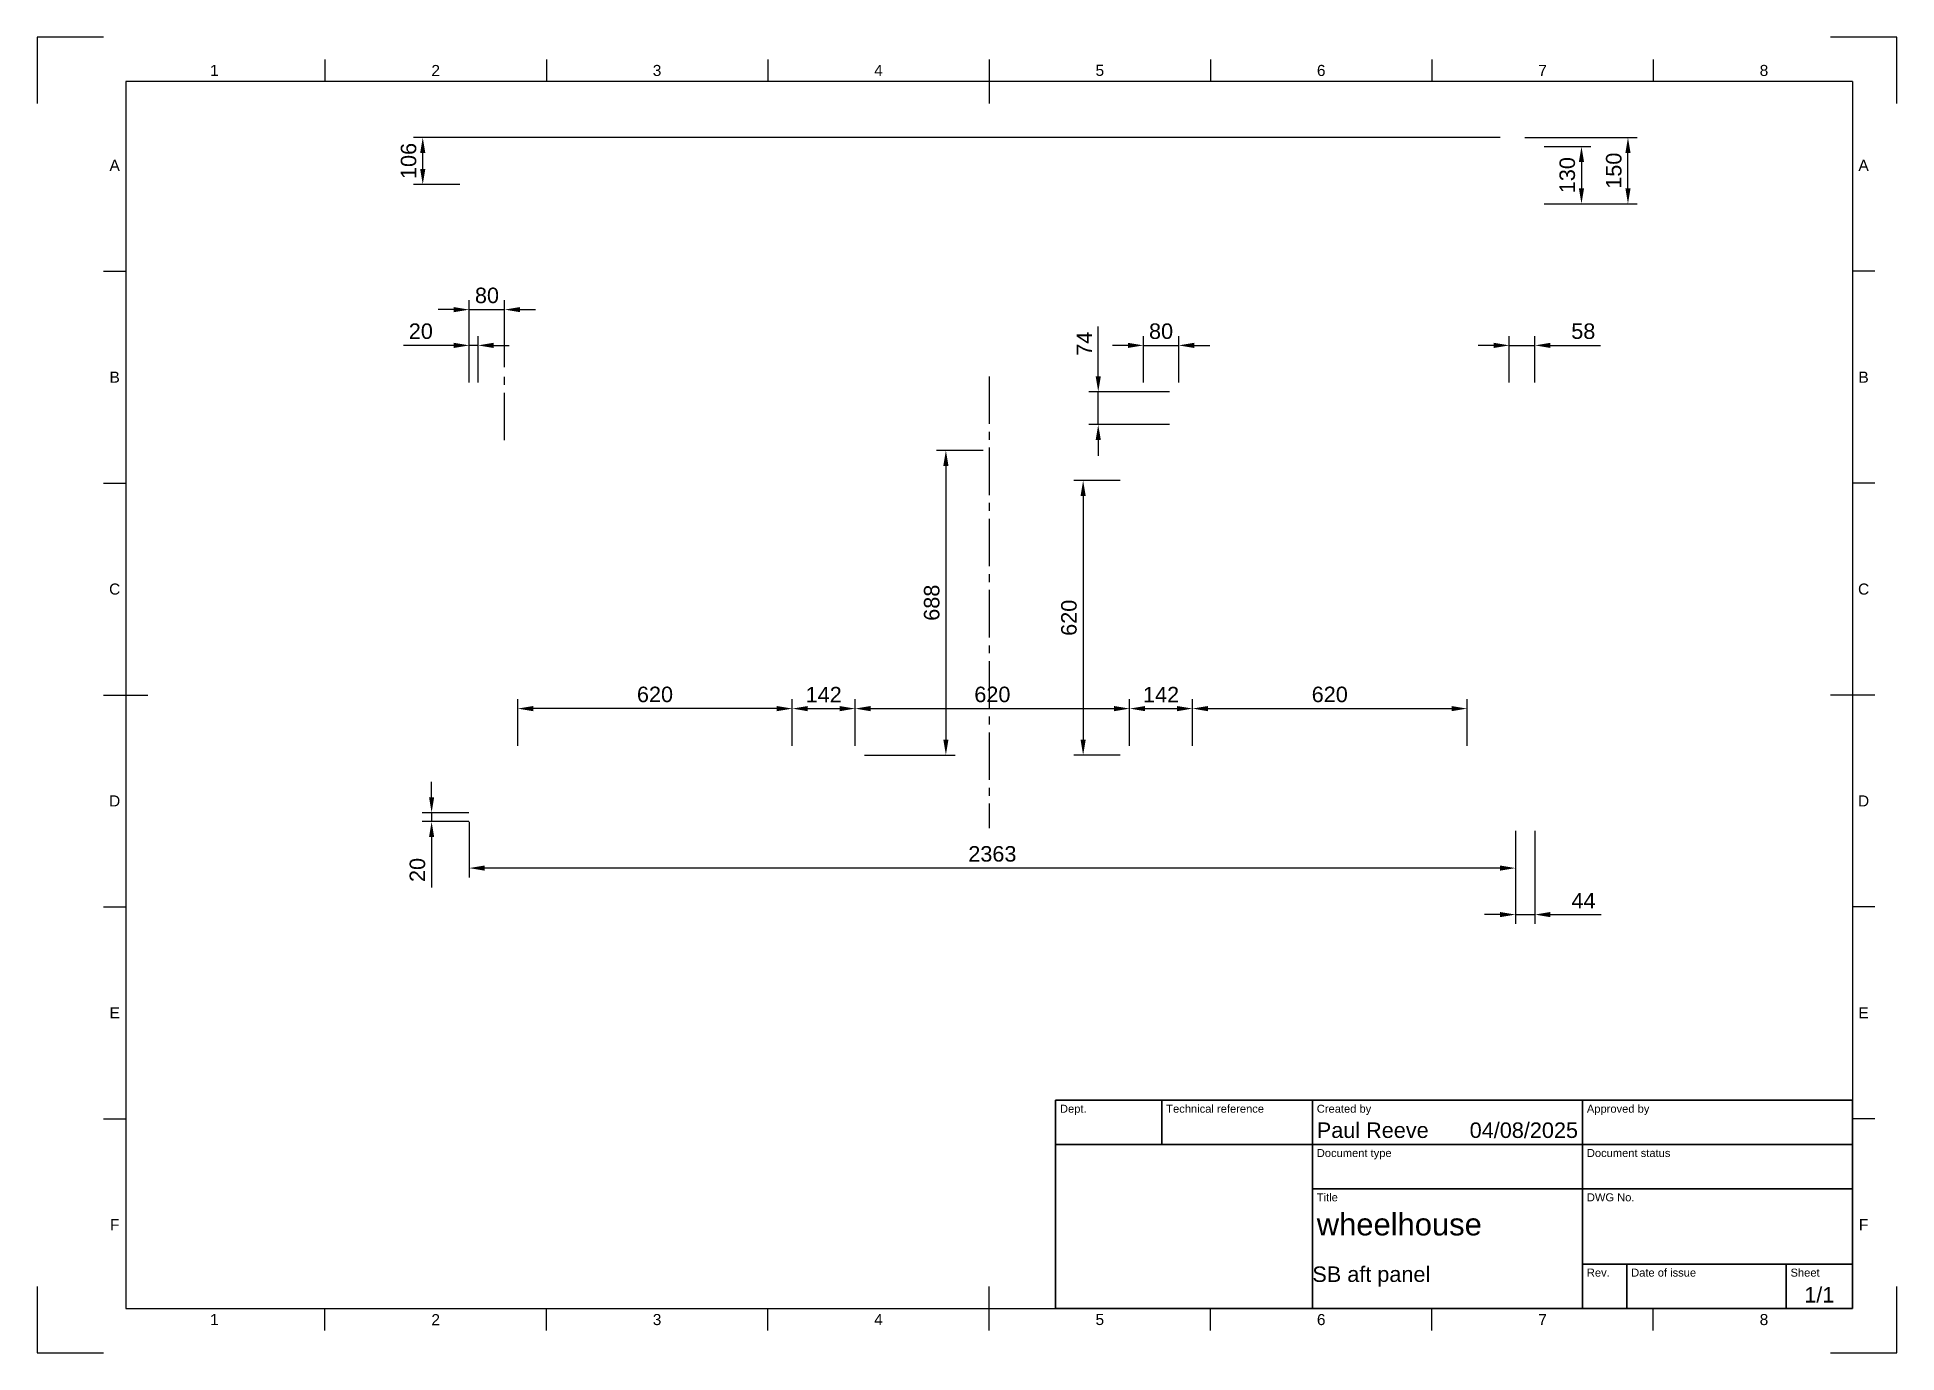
# Paper-space layout 'Sheet1' of a CAD drawing. Header units: millimetres. Extents: x 0 to 420, y 0 to 297.
import ezdxf
from ezdxf.enums import TextEntityAlignment as Align

# ---------------------------------------------------------------- set-up
doc = ezdxf.new("R2010")
doc.units = ezdxf.units.MM
doc.header["$LTSCALE"] = 0.75
doc.linetypes.add('CENTER2', pattern=[28.575, 19.05, -3.175, 3.175, -3.175])
for name, color, linetype, lineweight in [('BORDER', 7, 'Continuous', 25), ('FD_Dimensions', 7, 'Continuous', 25), ('Notes', 7, 'Continuous', 25), ('Smart Centers', 7, 'CENTER2', 25), ('TITLEBLOCK', 7, 'Continuous', 35)]:
    doc.layers.add(name, color=color, linetype=linetype, lineweight=lineweight)
doc.styles.add('FusionTitle', font='Arial.ttf')
doc.styles.get("Standard").update_dxf_attribs({"font": 'Arial.ttf'})
doc.dimstyles.new('Dim-ISO-25', dxfattribs={"dimtxt": 3.5, "dimasz": 3.5, "dimexe": 2.1, "dimexo": 2.1, "dimgap": 1.4, "dimtad": 1, "dimzin": 12, "dimdsep": 46, "dimtxsty": 'Standard', "dimcen": 0, "dimazin": 3, "dimtp": 0.1, "dimtm": 0.1, "dimtfac": 0.714286, "dimtmove": 0, "dimatfit": 3, "dimfxl": 1, "dimtzin": 12, "dimarcsym": 0})

# ---------------------------------------------------------------- blocks, each defined once
blk = doc.blocks.new('ISO_A3_SHEET')
at = {"layer": 'BORDER'}
for p, q in [((65, 292), (65, 287)), ((115, 292), (115, 287)), ((165, 292), (165, 287)), ((215, 292), (215, 282)), ((265, 292), (265, 287)), ((315, 292), (315, 287)), ((365, 292), (365, 287)), ((410, 287), (20, 287)), ((20, 287), (20, 10)), ((410, 287), (410, 10)), ((15, 244.16666), (20, 244.16666)), ((415, 244.16666), (410, 244.16666)), ((15, 196.33333), (20, 196.33333)), ((415, 196.33333), (410, 196.33333)), ((15, 148.5), (25, 148.5)), ((415, 148.5), (405, 148.5)), ((15, 100.66667), (20, 100.66667)), ((415, 100.66667), (410, 100.66667)), ((15, 52.83334), (20, 52.83334)), ((415, 52.83334), (410, 52.83334)), ((215, 5), (215, 15)), ((20, 10), (410, 10)), ((65, 5), (65, 10)), ((115, 5), (115, 10)), ((165, 5), (165, 10)), ((265, 5), (265, 10)), ((315, 5), (315, 10)), ((365, 5), (365, 10))]:
    blk.add_line(p, q, dxfattribs=at)
at = {"layer": 'Defpoints'}
for p, q in [((15, 297), (0, 297)), ((0, 297), (0, 282)), ((420, 297), (405, 297)), ((420, 282), (420, 297)), ((0, 15), (0, 0)), ((420, 0), (420, 15)), ((0, 0), (15, 0)), ((405, 0), (420, 0))]:
    blk.add_line(p, q, dxfattribs=at)
at = {"layer": 'BORDER', "style": 'FusionTitle'}
for s, p in [('1', (40, 289.5)), ('2', (90, 289.5)), ('3', (140, 289.5)), ('4', (190, 289.5)), ('5', (240, 289.5)), ('6', (290, 289.5)), ('7', (340, 289.5)), ('8', (390, 289.5)), ('A', (17.5, 268.08333)), ('A', (412.5, 268.08333)), ('B', (17.5, 220.25)), ('B', (412.5, 220.25)), ('C', (17.5, 172.41667)), ('C', (412.5, 172.41667)), ('D', (17.5, 124.58334)), ('D', (412.5, 124.58334)), ('E', (17.5, 76.75001)), ('E', (412.5, 76.75001)), ('F', (17.5, 28.91668)), ('F', (412.5, 28.91668)), ('1', (40, 7.5)), ('2', (90, 7.5)), ('3', (140, 7.5)), ('4', (190, 7.5)), ('5', (240, 7.5)), ('6', (290, 7.5)), ('7', (340, 7.5)), ('8', (390, 7.5))]:
    blk.add_text(s, height=2.5, dxfattribs=at).set_placement(p, align=Align.MIDDLE)
blk = doc.blocks.new('ISO_TITLEBLOCK')
at = {"layer": 'TITLEBLOCK'}
for p, q in [((0, 47), (-180, 47)), ((-180, 47), (-180, 0)), ((-156, 37), (-156, 47)), ((-122, 0), (-122, 47)), ((-61, 0), (-61, 47)), ((0, 0), (0, 47)), ((-180, 37), (0, 37)), ((-122, 27), (0, 27)), ((-61, 10), (0, 10)), ((-51, 0), (-51, 10)), ((-15, 0), (-15, 10)), ((-180, 0), (0, 0))]:
    blk.add_line(p, q, dxfattribs=at)
at = {"layer": 'TITLEBLOCK', "style": 'FusionTitle'}
for s, p in [('Dept.', (-179, 46)), ('Technical reference', (-155, 46)), ('Created by', (-121, 46)), ('Approved by', (-60, 46)), ('Document type', (-121, 36)), ('Document status', (-60, 36)), ('Title', (-121, 26)), ('DWG No.', (-60, 26)), ('Rev.', (-60, 9)), ('Date of issue', (-50, 9)), ('Sheet', (-14, 9))]:
    blk.add_text(s, height=1.8, dxfattribs=at).set_placement(p, align=Align.TOP_LEFT)
for tag, height, p in [('DEPT', 3.5, (-179, 42)), ('TECHNICAL_REFERENCE', 3.5, (-155, 42)), ('CREATED_BY', 3.5, (-121, 42)), ('APPROVED_BY', 3.5, (-60, 42)), ('DOCUMENT_TYPE', 3.5, (-121, 32)), ('DOCUMENT_STATUS', 3.5, (-60, 32)), ('TITLE_1', 5, (-121, 21.5)), ('TITLE_2', 5, (-121, 14)), ('TITLE_3', 5, (-121, 6.5)), ('DATE_OF_ISSUE', 3.5, (-50, 5))]:
    blk.add_attdef(tag, text='', height=height, dxfattribs=at).set_placement(p, align=Align.TOP_LEFT)
for tag, p in [('CREATED_DATE', (-62, 42)), ('APPROVED_DATE', (-0.99, 42))]:
    blk.add_attdef(tag, text='', height=3.5, dxfattribs=at).set_placement(p, align=Align.TOP_RIGHT)
for tag, height, p in [('DRAWING_NUMBER', 5, (-30.5, 19.75)), ('REV', 3.5, (-56, 4.85)), ('SHEET', 3.5, (-7.5, 4.85))]:
    blk.add_attdef(tag, text='', height=height, dxfattribs=at).set_placement(p, align=Align.TOP_CENTER)
blk = doc.blocks.new('*D31')
at = {"layer": 'Defpoints', "color": 0, "transparency": 16777216}
for p in [(97.58, 121.93), (333.88, 119.93), (97.58, 109.43)]:
    blk.add_point(p, dxfattribs=at)
at = {"layer": 'FD_Dimensions', "color": 0, "lineweight": -2, "transparency": 16777216}
for p, q in [((97.58, 119.83), (97.58, 107.33)), ((333.88, 117.83), (333.88, 107.33)), ((330.38, 109.43), (101.08, 109.43))]:
    blk.add_line(p, q, dxfattribs=at)
at = {"layer": 'FD_Dimensions', "color": 0, "transparency": 16777216}
for points in [[(101.08, 110.01), (101.08, 108.84), (97.58, 109.43)], [(330.38, 110.01), (330.38, 108.84), (333.88, 109.43)]]:
    blk.add_solid(points, dxfattribs=at)
at = {"layer": 'FD_Dimensions', "color": 0, "transparency": 16777216, "insert": (215.73, 112.61), "char_height": 3.5, "attachment_point": 5}
blk.add_mtext('2363', dxfattribs=at)
blk = doc.blocks.new('*D32')
at = {"layer": 'Defpoints', "color": 0, "transparency": 16777216}
for p in [(333.88, 119.93), (338.28, 119.93), (338.28, 98.93)]:
    blk.add_point(p, dxfattribs=at)
at = {"layer": 'FD_Dimensions', "color": 0, "lineweight": -2, "transparency": 16777216}
for p, q in [((333.88, 117.83), (333.88, 96.83)), ((338.28, 117.83), (338.28, 96.83)), ((330.38, 98.93), (326.88, 98.93)), ((333.88, 98.93), (338.28, 98.93)), ((341.78, 98.93), (353.22, 98.93))]:
    blk.add_line(p, q, dxfattribs=at)
at = {"layer": 'FD_Dimensions', "color": 0, "transparency": 16777216}
for points in [[(330.38, 99.51), (330.38, 98.34), (333.88, 98.93)], [(341.78, 99.51), (341.78, 98.34), (338.28, 98.93)]]:
    blk.add_solid(points, dxfattribs=at)
at = {"layer": 'FD_Dimensions', "color": 0, "transparency": 16777216, "insert": (349.25, 102.08), "char_height": 3.5, "attachment_point": 5}
blk.add_mtext('44', dxfattribs=at)
blk = doc.blocks.new('*D33')
at = {"layer": 'Defpoints', "color": 0, "transparency": 16777216}
for p in [(338.28, 227.43), (332.48, 216.93), (338.28, 216.93)]:
    blk.add_point(p, dxfattribs=at)
at = {"layer": 'FD_Dimensions', "color": 0, "lineweight": -2, "transparency": 16777216}
for p, q in [((328.98, 227.43), (325.48, 227.43)), ((332.48, 219.03), (332.48, 229.53)), ((332.48, 227.43), (338.28, 227.43)), ((338.28, 219.03), (338.28, 229.53)), ((341.78, 227.43), (353.1, 227.43))]:
    blk.add_line(p, q, dxfattribs=at)
at = {"layer": 'FD_Dimensions', "color": 0, "transparency": 16777216}
for points in [[(328.98, 228.01), (328.98, 226.84), (332.48, 227.43)], [(341.78, 228.01), (341.78, 226.84), (338.28, 227.43)]]:
    blk.add_solid(points, dxfattribs=at)
at = {"layer": 'FD_Dimensions', "color": 0, "transparency": 16777216, "insert": (349.19, 230.61), "char_height": 3.5, "attachment_point": 5}
blk.add_mtext('58', dxfattribs=at)
blk = doc.blocks.new('*D34')
at = {"layer": 'Defpoints', "color": 0, "transparency": 16777216}
for p in [(257.83, 227.43), (249.83, 216.93), (257.83, 216.93)]:
    blk.add_point(p, dxfattribs=at)
at = {"layer": 'FD_Dimensions', "color": 0, "lineweight": -2, "transparency": 16777216}
for p, q in [((246.33, 227.43), (242.83, 227.43)), ((249.83, 219.03), (249.83, 229.53)), ((249.83, 227.43), (257.83, 227.43)), ((257.83, 219.03), (257.83, 229.53)), ((261.33, 227.43), (264.83, 227.43))]:
    blk.add_line(p, q, dxfattribs=at)
at = {"layer": 'FD_Dimensions', "color": 0, "transparency": 16777216}
for points in [[(246.33, 228.01), (246.33, 226.84), (249.83, 227.43)], [(261.33, 228.01), (261.33, 226.84), (257.83, 227.43)]]:
    blk.add_solid(points, dxfattribs=at)
at = {"layer": 'FD_Dimensions', "color": 0, "transparency": 16777216, "insert": (253.83, 230.61), "char_height": 3.5, "attachment_point": 5}
blk.add_mtext('80', dxfattribs=at)
blk = doc.blocks.new('*D35')
at = {"layer": 'Defpoints', "color": 0, "transparency": 16777216}
for p in [(239.64, 216.93), (257.83, 216.93), (257.83, 209.53)]:
    blk.add_point(p, dxfattribs=at)
at = {"layer": 'FD_Dimensions', "color": 0, "lineweight": -2, "transparency": 16777216}
for p, q in [((239.64, 220.43), (239.64, 231.7)), ((255.73, 216.93), (237.54, 216.93)), ((239.64, 209.53), (239.64, 216.93)), ((255.73, 209.53), (237.54, 209.53)), ((239.64, 206.03), (239.64, 202.53))]:
    blk.add_line(p, q, dxfattribs=at)
at = {"layer": 'FD_Dimensions', "color": 0, "transparency": 16777216}
for points in [[(239.06, 220.43), (240.23, 220.43), (239.64, 216.93)], [(239.06, 206.03), (240.23, 206.03), (239.64, 209.53)]]:
    blk.add_solid(points, dxfattribs=at)
at = {"layer": 'FD_Dimensions', "color": 0, "transparency": 16777216, "insert": (236.49, 227.81), "char_height": 3.5, "attachment_point": 5, "rotation": 90}
blk.add_mtext('74', dxfattribs=at)
blk = doc.blocks.new('*D36')
at = {"layer": 'Defpoints', "color": 0, "transparency": 16777216}
for p in [(97.58, 227.43), (97.58, 216.93), (99.58, 216.93)]:
    blk.add_point(p, dxfattribs=at)
at = {"layer": 'FD_Dimensions', "color": 0, "lineweight": -2, "transparency": 16777216}
for p, q in [((94.08, 227.43), (82.72, 227.43)), ((97.58, 219.03), (97.58, 229.53)), ((99.58, 227.43), (97.58, 227.43)), ((99.58, 219.03), (99.58, 229.53)), ((103.08, 227.43), (106.58, 227.43))]:
    blk.add_line(p, q, dxfattribs=at)
at = {"layer": 'FD_Dimensions', "color": 0, "transparency": 16777216}
for points in [[(94.08, 228.01), (94.08, 226.84), (97.58, 227.43)], [(103.08, 228.01), (103.08, 226.84), (99.58, 227.43)]]:
    blk.add_solid(points, dxfattribs=at)
at = {"layer": 'FD_Dimensions', "color": 0, "transparency": 16777216, "insert": (86.65, 230.61), "char_height": 3.5, "attachment_point": 5}
blk.add_mtext('20', dxfattribs=at)
blk = doc.blocks.new('*D37')
at = {"layer": 'Defpoints', "color": 0, "transparency": 16777216}
for p in [(246.73, 145.43), (184.73, 134.93), (246.73, 134.93)]:
    blk.add_point(p, dxfattribs=at)
at = {"layer": 'FD_Dimensions', "color": 0, "lineweight": -2, "transparency": 16777216}
for p, q in [((184.73, 137.03), (184.73, 147.53)), ((246.73, 137.03), (246.73, 147.53)), ((188.23, 145.43), (243.23, 145.43))]:
    blk.add_line(p, q, dxfattribs=at)
at = {"layer": 'FD_Dimensions', "color": 0, "transparency": 16777216}
for points in [[(188.23, 146.01), (188.23, 144.84), (184.73, 145.43)], [(243.23, 146.01), (243.23, 144.84), (246.73, 145.43)]]:
    blk.add_solid(points, dxfattribs=at)
at = {"layer": 'FD_Dimensions', "color": 0, "transparency": 16777216, "insert": (215.73, 148.61), "char_height": 3.5, "attachment_point": 5}
blk.add_mtext('620', dxfattribs=at)
blk = doc.blocks.new('*D38')
at = {"layer": 'Defpoints', "color": 0, "transparency": 16777216}
for p in [(246.73, 196.93), (236.23, 134.93), (246.73, 134.93)]:
    blk.add_point(p, dxfattribs=at)
at = {"layer": 'FD_Dimensions', "color": 0, "lineweight": -2, "transparency": 16777216}
for p, q in [((244.63, 196.93), (234.13, 196.93)), ((236.23, 193.43), (236.23, 138.43)), ((244.63, 134.93), (234.13, 134.93))]:
    blk.add_line(p, q, dxfattribs=at)
at = {"layer": 'FD_Dimensions', "color": 0, "transparency": 16777216}
for points in [[(235.65, 193.43), (236.81, 193.43), (236.23, 196.93)], [(235.65, 138.43), (236.81, 138.43), (236.23, 134.93)]]:
    blk.add_solid(points, dxfattribs=at)
at = {"layer": 'FD_Dimensions', "color": 0, "transparency": 16777216, "insert": (233.04, 165.93), "char_height": 3.5, "attachment_point": 5, "rotation": 90}
blk.add_mtext('620', dxfattribs=at)
blk = doc.blocks.new('*D39')
at = {"layer": 'Defpoints', "color": 0, "transparency": 16777216}
for p in [(215.73, 203.73), (184.73, 134.93), (205.23, 134.93)]:
    blk.add_point(p, dxfattribs=at)
at = {"layer": 'FD_Dimensions', "color": 0, "lineweight": -2, "transparency": 16777216}
for p, q in [((213.63, 203.73), (203.13, 203.73)), ((205.23, 200.23), (205.23, 138.43)), ((186.83, 134.93), (207.33, 134.93))]:
    blk.add_line(p, q, dxfattribs=at)
at = {"layer": 'FD_Dimensions', "color": 0, "transparency": 16777216}
for points in [[(204.65, 200.23), (205.81, 200.23), (205.23, 203.73)], [(204.65, 138.43), (205.81, 138.43), (205.23, 134.93)]]:
    blk.add_solid(points, dxfattribs=at)
at = {"layer": 'FD_Dimensions', "color": 0, "transparency": 16777216, "insert": (202.04, 169.33), "char_height": 3.5, "attachment_point": 5, "rotation": 90}
blk.add_mtext('688', dxfattribs=at)
blk = doc.blocks.new('*D40')
at = {"layer": 'Defpoints', "color": 0, "transparency": 16777216}
for p in [(99.58, 121.93), (89.08, 119.93), (99.58, 119.93)]:
    blk.add_point(p, dxfattribs=at)
at = {"layer": 'FD_Dimensions', "color": 0, "lineweight": -2, "transparency": 16777216}
for p, q in [((89.08, 125.43), (89.08, 128.93)), ((97.48, 121.93), (86.98, 121.93)), ((89.08, 121.93), (89.08, 119.93)), ((97.48, 119.93), (86.98, 119.93)), ((89.08, 116.43), (89.08, 105.07))]:
    blk.add_line(p, q, dxfattribs=at)
at = {"layer": 'FD_Dimensions', "color": 0, "transparency": 16777216}
for points in [[(88.5, 125.43), (89.66, 125.43), (89.08, 121.93)], [(88.5, 116.43), (89.66, 116.43), (89.08, 119.93)]]:
    blk.add_solid(points, dxfattribs=at)
at = {"layer": 'FD_Dimensions', "color": 0, "transparency": 16777216, "insert": (85.89, 109), "char_height": 3.5, "attachment_point": 5, "rotation": 90}
blk.add_mtext('20', dxfattribs=at)
blk = doc.blocks.new('*D41')
at = {"layer": 'Defpoints', "color": 0, "transparency": 16777216}
for p in [(338.28, 272.36), (338.28, 259.36), (348.78, 259.36)]:
    blk.add_point(p, dxfattribs=at)
at = {"layer": 'FD_Dimensions', "color": 0, "lineweight": -2, "transparency": 16777216}
for p, q in [((340.38, 272.36), (350.88, 272.36)), ((348.78, 268.86), (348.78, 262.86)), ((340.38, 259.36), (350.88, 259.36))]:
    blk.add_line(p, q, dxfattribs=at)
at = {"layer": 'FD_Dimensions', "color": 0, "transparency": 16777216}
for points in [[(348.2, 268.86), (349.36, 268.86), (348.78, 272.36)], [(348.2, 262.86), (349.36, 262.86), (348.78, 259.36)]]:
    blk.add_solid(points, dxfattribs=at)
at = {"layer": 'FD_Dimensions', "color": 0, "transparency": 16777216, "insert": (345.59, 265.86), "char_height": 3.5, "attachment_point": 5, "rotation": 90}
blk.add_mtext('130', dxfattribs=at)
blk = doc.blocks.new('*D42')
at = {"layer": 'Defpoints', "color": 0, "transparency": 16777216}
for p in [(333.88, 274.36), (359.28, 274.36), (338.28, 259.36)]:
    blk.add_point(p, dxfattribs=at)
at = {"layer": 'FD_Dimensions', "color": 0, "lineweight": -2, "transparency": 16777216}
for p, q in [((335.98, 274.36), (361.38, 274.36)), ((359.28, 262.86), (359.28, 270.86)), ((340.38, 259.36), (361.38, 259.36))]:
    blk.add_line(p, q, dxfattribs=at)
at = {"layer": 'FD_Dimensions', "color": 0, "transparency": 16777216}
for points in [[(358.7, 270.86), (359.86, 270.86), (359.28, 274.36)], [(358.7, 262.86), (359.86, 262.86), (359.28, 259.36)]]:
    blk.add_solid(points, dxfattribs=at)
at = {"layer": 'FD_Dimensions', "color": 0, "transparency": 16777216, "insert": (356.09, 266.86), "char_height": 3.5, "attachment_point": 5, "rotation": 90}
blk.add_mtext('150', dxfattribs=at)
blk = doc.blocks.new('*D43')
at = {"layer": 'Defpoints', "color": 0, "transparency": 16777216}
for p in [(87.08, 274.36), (332.48, 274.36), (97.58, 263.76)]:
    blk.add_point(p, dxfattribs=at)
at = {"layer": 'FD_Dimensions', "color": 0, "lineweight": -2, "transparency": 16777216}
for p, q in [((330.38, 274.36), (84.98, 274.36)), ((87.08, 267.26), (87.08, 270.86)), ((95.48, 263.76), (84.98, 263.76))]:
    blk.add_line(p, q, dxfattribs=at)
at = {"layer": 'FD_Dimensions', "color": 0, "transparency": 16777216}
for points in [[(86.5, 270.86), (87.66, 270.86), (87.08, 274.36)], [(86.5, 267.26), (87.66, 267.26), (87.08, 263.76)]]:
    blk.add_solid(points, dxfattribs=at)
at = {"layer": 'FD_Dimensions', "color": 0, "transparency": 16777216, "insert": (83.89, 269.06), "char_height": 3.5, "attachment_point": 5, "rotation": 90}
blk.add_mtext('106', dxfattribs=at)
blk = doc.blocks.new('*D44')
at = {"layer": 'Defpoints', "color": 0, "transparency": 16777216}
for p in [(184.73, 145.43), (170.53, 134.93), (184.73, 134.93)]:
    blk.add_point(p, dxfattribs=at)
at = {"layer": 'FD_Dimensions', "color": 0, "lineweight": -2, "transparency": 16777216}
for p, q in [((170.53, 137.03), (170.53, 147.53)), ((184.73, 137.03), (184.73, 147.53)), ((174.03, 145.43), (181.23, 145.43))]:
    blk.add_line(p, q, dxfattribs=at)
at = {"layer": 'FD_Dimensions', "color": 0, "transparency": 16777216}
for points in [[(174.03, 146.01), (174.03, 144.84), (170.53, 145.43)], [(181.23, 146.01), (181.23, 144.84), (184.73, 145.43)]]:
    blk.add_solid(points, dxfattribs=at)
at = {"layer": 'FD_Dimensions', "color": 0, "transparency": 16777216, "insert": (177.63, 148.58), "char_height": 3.5, "attachment_point": 5}
blk.add_mtext('142', dxfattribs=at)
blk = doc.blocks.new('*D45')
at = {"layer": 'Defpoints', "color": 0, "transparency": 16777216}
for p in [(260.93, 145.43), (246.73, 134.93), (260.93, 134.93)]:
    blk.add_point(p, dxfattribs=at)
at = {"layer": 'FD_Dimensions', "color": 0, "lineweight": -2, "transparency": 16777216}
for p, q in [((246.73, 137.03), (246.73, 147.53)), ((260.93, 137.03), (260.93, 147.53)), ((250.23, 145.43), (257.43, 145.43))]:
    blk.add_line(p, q, dxfattribs=at)
at = {"layer": 'FD_Dimensions', "color": 0, "transparency": 16777216}
for points in [[(250.23, 146.01), (250.23, 144.84), (246.73, 145.43)], [(257.43, 146.01), (257.43, 144.84), (260.93, 145.43)]]:
    blk.add_solid(points, dxfattribs=at)
at = {"layer": 'FD_Dimensions', "color": 0, "transparency": 16777216, "insert": (253.83, 148.58), "char_height": 3.5, "attachment_point": 5}
blk.add_mtext('142', dxfattribs=at)
blk = doc.blocks.new('*D46')
at = {"layer": 'Defpoints', "color": 0, "transparency": 16777216}
for p in [(322.93, 145.43), (260.93, 134.93), (322.93, 134.93)]:
    blk.add_point(p, dxfattribs=at)
at = {"layer": 'FD_Dimensions', "color": 0, "lineweight": -2, "transparency": 16777216}
for p, q in [((260.93, 137.03), (260.93, 147.53)), ((322.93, 137.03), (322.93, 147.53)), ((264.43, 145.43), (319.43, 145.43))]:
    blk.add_line(p, q, dxfattribs=at)
at = {"layer": 'FD_Dimensions', "color": 0, "transparency": 16777216}
for points in [[(264.43, 146.01), (264.43, 144.84), (260.93, 145.43)], [(319.43, 146.01), (319.43, 144.84), (322.93, 145.43)]]:
    blk.add_solid(points, dxfattribs=at)
at = {"layer": 'FD_Dimensions', "color": 0, "transparency": 16777216, "insert": (291.93, 148.61), "char_height": 3.5, "attachment_point": 5}
blk.add_mtext('620', dxfattribs=at)
blk = doc.blocks.new('*D47')
at = {"layer": 'Defpoints', "color": 0, "transparency": 16777216}
for p in [(108.53, 145.43), (108.53, 134.93), (170.53, 134.93)]:
    blk.add_point(p, dxfattribs=at)
at = {"layer": 'FD_Dimensions', "color": 0, "lineweight": -2, "transparency": 16777216}
for p, q in [((108.53, 137.03), (108.53, 147.53)), ((170.53, 137.03), (170.53, 147.53)), ((167.03, 145.43), (112.03, 145.43))]:
    blk.add_line(p, q, dxfattribs=at)
at = {"layer": 'FD_Dimensions', "color": 0, "transparency": 16777216}
for points in [[(112.03, 146.01), (112.03, 144.84), (108.53, 145.43)], [(167.03, 146.01), (167.03, 144.84), (170.53, 145.43)]]:
    blk.add_solid(points, dxfattribs=at)
at = {"layer": 'FD_Dimensions', "color": 0, "transparency": 16777216, "insert": (139.53, 148.61), "char_height": 3.5, "attachment_point": 5}
blk.add_mtext('620', dxfattribs=at)
blk = doc.blocks.new('*U48')
at = {"layer": 'Smart Centers', "color": 0, "ltscale": 0.75, "transparency": 16777216}
blk.add_line((0, 51), (0, -51), dxfattribs=at)
blk = doc.blocks.new('*U49')
at = {"layer": 'Smart Centers', "color": 0, "ltscale": 0.75, "transparency": 16777216}
blk.add_line((0, -7.2), (0, 7.2), dxfattribs=at)
blk = doc.blocks.new('*D50')
at = {"layer": 'Defpoints', "color": 0, "transparency": 16777216}
for p in [(105.58, 235.5), (105.58, 220.43), (97.58, 216.93)]:
    blk.add_point(p, dxfattribs=at)
at = {"layer": 'FD_Dimensions', "color": 0, "lineweight": -2, "transparency": 16777216}
for p, q in [((94.08, 235.5), (90.58, 235.5)), ((97.58, 219.03), (97.58, 237.6)), ((97.58, 235.5), (105.58, 235.5)), ((105.58, 222.53), (105.58, 237.6)), ((109.08, 235.5), (112.58, 235.5))]:
    blk.add_line(p, q, dxfattribs=at)
at = {"layer": 'FD_Dimensions', "color": 0, "transparency": 16777216}
for points in [[(94.08, 236.08), (94.08, 234.92), (97.58, 235.5)], [(109.08, 236.08), (109.08, 234.92), (105.58, 235.5)]]:
    blk.add_solid(points, dxfattribs=at)
at = {"layer": 'FD_Dimensions', "color": 0, "transparency": 16777216, "insert": (101.58, 238.69), "char_height": 3.5, "attachment_point": 5}
blk.add_mtext('80', dxfattribs=at)

psp = doc.layouts.new('Sheet1')

# ---------------------------------------------------------------- block references
at = {"layer": 'BORDER'}
psp.add_blockref('ISO_A3_SHEET', (0, 0), dxfattribs=at)
at = {"layer": 'Smart Centers', "ltscale": 0.75}
for name, p in [('*U49', (105.5788, 213.2267)), ('*U48', (215.0288, 169.4267))]:
    psp.add_blockref(name, p, dxfattribs=at)
at = {"layer": 'TITLEBLOCK'}
psp.add_blockref('ISO_TITLEBLOCK', (410, 10), dxfattribs=at).add_auto_attribs({'CREATED_DATE': '04/08/2025', 'SHEET': '1/1', 'TITLE_1': 'wheelhouse', 'CREATED_BY': 'Paul Reeve'})

# ---------------------------------------------------------------- texts
at = {"layer": 'Notes', "insert": (288, 37), "char_height": 3.5, "attachment_point": 1}
psp.add_mtext_dynamic_manual_height_columns('\\P\\P\\PSB aft panel', width=61, gutter_width=17.5, heights=[0], dxfattribs=at)

# ---------------------------------------------------------------- dimensions: what is measured, and where the dimension line sits
at = {"layer": 'FD_Dimensions'}
for base, p1, p2, override, picture, middle in [((87.0788, 274.3597), (97.5788, 263.7597), (332.4788, 274.3597), {"dimlfac": -10, "dimclrd": 0, "dimclre": 0}, '*D43', (83.8918, 269.0597)), ((359.2788, 274.3597), (338.2788, 259.3597), (333.8788, 274.3597), {"dimlfac": -10, "dimclrd": 0, "dimclre": 0}, '*D42', (356.0918, 266.8597)), ((348.7788, 259.3597), (338.2788, 272.3597), (338.2788, 259.3597), {"dimlfac": -10, "dimclrd": 0, "dimclre": 0}, '*D41', (345.5906, 265.8597)), ((239.643, 216.9267), (257.8288, 209.5267), (257.8288, 216.9267), {"dimlfac": -10}, '*D35', (236.493, 227.812)), ((205.2288, 134.9267), (215.7288, 203.7267), (184.7288, 134.9267), {"dimlfac": -10, "dimclrd": 0, "dimclre": 0}, '*D39', (202.0418, 169.3267)), ((236.2288, 134.9267), (246.7288, 196.9267), (246.7288, 134.9267), {"dimlfac": -10, "dimclrd": 0, "dimclre": 0}, '*D38', (233.0418, 165.9267)), ((89.0788, 119.9267), (99.5788, 121.9267), (99.5788, 119.9267), {"dimlfac": -10, "dimclrd": 0, "dimclre": 0}, '*D40', (85.8918, 108.996))]:
    dim = psp.add_linear_dim(base=base, p1=p1, p2=p2, angle=90, dimstyle='Dim-ISO-25', override=override, dxfattribs=at)
    dim.commit()
    dim.dimension.update_dxf_attribs({"geometry": picture, "text_midpoint": middle})
for base, p1, p2, override, picture, middle in [((105.5788, 235.4992), (97.5788, 216.9267), (105.5788, 220.4267), {"dimlfac": -10, "dimclrd": 0, "dimclre": 0}, '*D50', (101.5788, 238.6862)), ((97.5788, 227.4267), (99.5788, 216.9267), (97.5788, 216.9267), {"dimlfac": -10, "dimclrd": 0, "dimclre": 0}, '*D36', (86.6481, 230.6137)), ((257.8288, 227.4267), (249.8288, 216.9267), (257.8288, 216.9267), {"dimlfac": -10, "dimclrd": 0, "dimclre": 0}, '*D34', (253.8288, 230.6137)), ((338.2788, 227.4267), (332.4788, 216.9267), (338.2788, 216.9267), {"dimlfac": -10, "dimclrd": 0, "dimclre": 0}, '*D33', (349.1892, 230.6137)), ((108.5288, 145.4267), (170.5288, 134.9267), (108.5288, 134.9267), {"dimlfac": -10}, '*D47', (139.5288, 148.6137)), ((184.7288, 145.4267), (170.5288, 134.9267), (184.7288, 134.9267), {"dimlfac": -10, "dimclrd": 0, "dimclre": 0}, '*D44', (177.6288, 148.5839)), ((246.7288, 145.4267), (184.7288, 134.9267), (246.7288, 134.9267), {"dimlfac": -10, "dimclrd": 0, "dimclre": 0}, '*D37', (215.7288, 148.6137)), ((260.9288, 145.4267), (246.7288, 134.9267), (260.9288, 134.9267), {"dimlfac": -10, "dimclrd": 0, "dimclre": 0}, '*D45', (253.8288, 148.5839)), ((322.9288, 145.4267), (260.9288, 134.9267), (322.9288, 134.9267), {"dimlfac": -10, "dimclrd": 0, "dimclre": 0}, '*D46', (291.9288, 148.6137)), ((97.5788, 109.4267), (333.8788, 119.9267), (97.5788, 121.9267), {"dimlfac": -10, "dimclrd": 0, "dimclre": 0}, '*D31', (215.7288, 112.6149)), ((338.2788, 98.9267), (333.8788, 119.9267), (338.2788, 119.9267), {"dimlfac": -10, "dimclrd": 0, "dimclre": 0}, '*D32', (349.2489, 102.0767))]:
    dim = psp.add_linear_dim(base=base, p1=p1, p2=p2, dimstyle='Dim-ISO-25', override=override, dxfattribs=at)
    dim.commit()
    dim.dimension.update_dxf_attribs({"geometry": picture, "text_midpoint": middle})

doc.saveas('drawing.dxf')
